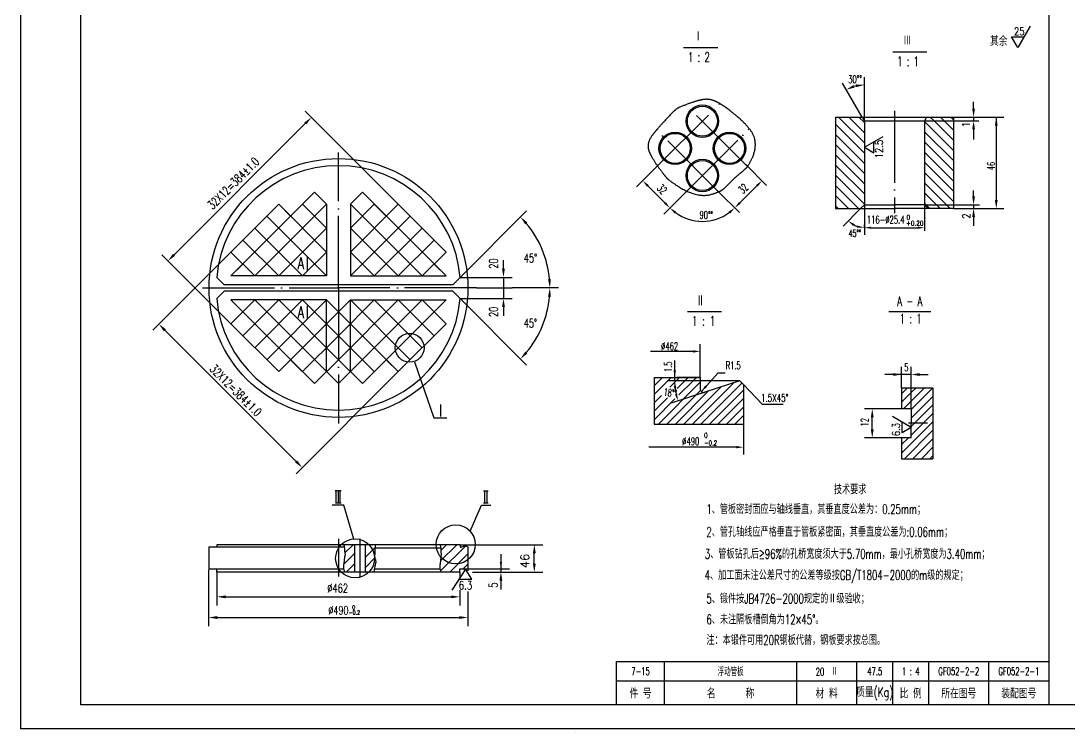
# Model space of a CAD drawing. Extents: x -1168 to 1459, y 189 to 1542.
# Drawn here: x 599.9 to 1036.3, y 946.7 to 1242.8 of the extents above; entities that cross this region are included whole.
import ezdxf
from ezdxf.enums import TextEntityAlignment as Align

# ---------------------------------------------------------------- set-up
doc = ezdxf.new("R2010")
doc.units = 0
doc.header["$MEASUREMENT"] = 0
doc.linetypes.add('DASHDOT-M', pattern=[36, 30, -3, 0, -3])
doc.linetypes.add('DIVIDE-M', pattern=[39, 30, -3, 0, -3, 0, -3])
doc.layers.get('0').update_dxf_attribs({"linetype": 'CONTINUOUS'})
for name, color, linetype in [('1', 3, 'CONTINUOUS'), ('CDR_DWG1', 4, 'CONTINUOUS'), ('CDR_DWG2', 2, 'CONTINUOUS'), ('CDR_DWG3', 1, 'DASHDOT-M'), ('CDR_DWG4', 3, 'DIVIDE-M')]:
    doc.layers.add(name, color=color, linetype=linetype)
doc.styles.add('HZ', font='romans', dxfattribs={"width": 0.7, "bigfont": 'hz'})

# ---------------------------------------------------------------- blocks, each defined once
blk = doc.blocks.new('*X91')
at = {"layer": '1', "color": 0, "linetype": 'Continuous'}
for p, q in [((-20403.85, -19359.62), (-20396.79, -19352.57)), ((-20403.85, -19356.09), (-20400.33, -19352.57)), ((-20402.05, -19371.97), (-20384.69, -19354.61)), ((-20397.37, -19356.69), (-20394.75, -19354.07)), ((-20394.75, -19354.07), (-20393.25, -19352.57)), ((-20394.28, -19357.13), (-20391.22, -19354.07)), ((-20393.5, -19359.88), (-20387.68, -19354.07)), ((-20391.22, -19354.07), (-20389.72, -19352.57)), ((-20387.68, -19354.07), (-20386.18, -19352.57)), ((-20398.52, -19371.97), (-20384.54, -19358)), ((-20394.98, -19371.97), (-20381.33, -19358.32)), ((-20391.45, -19371.97), (-20376.1, -19356.62)), ((-20387.91, -19371.97), (-20370.87, -19354.93)), ((-20384.37, -19371.97), (-20367.33, -19354.93)), ((-20380.84, -19371.97), (-20366.69, -19357.83)), ((-20403.85, -19363.16), (-20400.78, -19360.09)), ((-20403.85, -19366.69), (-20398.26, -19361.11)), ((-20403.85, -19370.23), (-20395.17, -19361.55)), ((-20377.3, -19371.97), (-20366.69, -19361.36)), ((-20373.77, -19371.97), (-20366.69, -19364.9)), ((-20370.23, -19371.97), (-20366.69, -19368.43)), ((-20366.7, -19371.97), (-20366.69, -19371.97))]:
    blk.add_line(p, q, dxfattribs=at)
blk = doc.blocks.new('*X14')
at = {"color": 0}
for p, q in [((137.45, 82.3), (144.23, 89.07)), ((137.54, 78.14), (147.77, 88.37)), ((137.59, 86.68), (139.99, 89.07)), ((141.33, 77.69), (148.91, 85.27)), ((146.89, 79.01), (148.91, 81.03))]:
    blk.add_line(p, q, dxfattribs=at)
blk = doc.blocks.new('*X13')
at = {"color": 0}
for p, q in [((128.09, 68.69), (132.23, 72.83)), ((128.09, 64.45), (132.17, 68.53))]:
    blk.add_line(p, q, dxfattribs=at)
blk = doc.blocks.new('*X12')
at = {"color": 0}
for p, q in [((138.69, 53.84), (142.12, 57.27)), ((138.22, 49.12), (142.69, 53.6)), ((139.22, 45.88), (142.69, 49.35))]:
    blk.add_line(p, q, dxfattribs=at)
blk = doc.blocks.new('*X89')
at = {"layer": '1', "color": 0, "linetype": 'Continuous'}
for p, q in [((-20300.78, -19359.35), (-20298.29, -19356.87)), ((-20300.78, -19362.89), (-20296.78, -19358.89)), ((-20296.78, -19362.43), (-20291.22, -19356.87)), ((-20296.78, -19358.89), (-20294.76, -19356.87)), ((-20296.78, -19365.96), (-20287.74, -19356.93)), ((-20300.04, -19365.68), (-20296.78, -19362.43)), ((-20296.78, -19369.5), (-20287.74, -19360.46)), ((-20296.78, -19373.03), (-20287.74, -19364)), ((-20296.78, -19376.57), (-20287.74, -19367.53)), ((-20300.78, -19384.1), (-20287.74, -19371.07)), ((-20299.64, -19386.49), (-20287.74, -19374.6)), ((-20300.78, -19380.57), (-20297.89, -19377.68)), ((-20296.1, -19386.49), (-20287.74, -19378.14)), ((-20292.57, -19386.49), (-20287.74, -19381.67)), ((-20289.03, -19386.49), (-20287.74, -19385.21))]:
    blk.add_line(p, q, dxfattribs=at)
blk = doc.blocks.new('*X88')
at = {"layer": '1', "color": 0, "linetype": 'Continuous'}
for p, q in [((-20327.04, -19244.23), (-20316.31, -19254.95)), ((-20322.8, -19244.23), (-20316.31, -19250.71)), ((-20318.55, -19244.23), (-20316.31, -19246.47)), ((-20288.86, -19244.23), (-20287.31, -19245.77)), ((-20284.61, -19244.23), (-20283.07, -19245.77)), ((-20280.37, -19244.23), (-20279.26, -19245.33)), ((-20328.36, -19247.14), (-20316.31, -19259.19)), ((-20291.31, -19246.01), (-20279.26, -19258.06)), ((-20287.31, -19245.77), (-20279.26, -19253.82)), ((-20283.07, -19245.77), (-20279.26, -19249.58)), ((-20328.36, -19251.39), (-20316.31, -19263.44)), ((-20291.31, -19250.25), (-20279.26, -19262.3)), ((-20328.36, -19255.63), (-20316.31, -19267.68)), ((-20291.31, -19254.5), (-20279.26, -19266.55)), ((-20291.31, -19258.74), (-20279.26, -19270.79)), ((-20328.36, -19259.87), (-20316.31, -19271.92)), ((-20291.31, -19262.98), (-20279.26, -19275.03)), ((-20328.36, -19264.12), (-20316.31, -19276.16)), ((-20291.31, -19267.22), (-20279.26, -19279.27)), ((-20328.36, -19268.36), (-20316.31, -19280.41)), ((-20291.31, -19271.47), (-20282.1, -19280.68)), ((-20328.36, -19272.6), (-20318.74, -19282.23)), ((-20291.31, -19275.71), (-20286.34, -19280.68)), ((-20328.36, -19276.84), (-20322.98, -19282.23)), ((-20291.31, -19279.95), (-20290.58, -19280.68)), ((-20328.36, -19281.09), (-20327.22, -19282.23)), ((-20290.58, -19280.68), (-20289.04, -19282.23)), ((-20286.34, -19280.68), (-20284.8, -19282.23)), ((-20282.1, -19280.68), (-20280.55, -19282.23))]:
    blk.add_line(p, q, dxfattribs=at)

msp = doc.modelspace()

# ---------------------------------------------------------------- linework, layer by layer
for p, q in [((599.9, 948.01), (599.9, 1542.01)), ((1027.9, 1532.01), (1027.9, 958.01)), ((951.09, 1205.59), (951.09, 1219.41)), ((950.2, 1202.72), (941.97, 1216.97)), ((996.56, 1206.22), (996.56, 1209.11)), ((757, 1166.48), (718.3, 1205.18)), ((939.1, 1202.72), (939.04, 1202.66)), ((976.09, 1201.17), (998.75, 1201.17)), ((988.14, 1202.72), (1004.95, 1202.72)), ((996.56, 1202.72), (996.56, 1201.17)), ((1004.95, 1202.72), (1009.2, 1202.72)), ((1006, 1202.72), (1006, 1168.22)), ((718.3, 1200.09), (663.65, 1145.44)), ((996.56, 1197.67), (996.56, 1193.39)), ((951.09, 1190.27), (958.86, 1194.75)), ((955.1, 1187.95), (955.1, 1192.58)), ((951.09, 1190.27), (955.1, 1187.95)), ((865.83, 1183.27), (856.23, 1173.67)), ((901.71, 1182.98), (910.4, 1174.29)), ((868.01, 1167.07), (860.94, 1174.14)), ((899.25, 1167.08), (906.33, 1174.16)), ((687.31, 1136.61), (722.15, 1171.45)), ((727.13, 1166.48), (722.15, 1171.45)), ((737.09, 1166.48), (742.07, 1171.45)), ((776.91, 1136.61), (742.07, 1171.45)), ((877.14, 1171.96), (867.54, 1162.35)), ((890.4, 1171.67), (899.09, 1162.98)), ((996.56, 1169.76), (996.56, 1172.26)), ((687.31, 1146.56), (707.22, 1166.48)), ((697.26, 1136.61), (727.13, 1166.48)), ((727.13, 1146.56), (707.22, 1166.48)), ((727.13, 1156.52), (717.18, 1166.48)), ((737.09, 1146.56), (757, 1166.48)), ((766.96, 1136.61), (737.09, 1166.48)), ((737.09, 1156.52), (747.04, 1166.48)), ((776.91, 1146.56), (757, 1166.48)), ((951.09, 1166.26), (963.59, 1166.26)), ((951.09, 1166.26), (951.09, 1157.29)), ((976.09, 1166.26), (963.59, 1166.26)), ((976.09, 1166.99), (976.09, 1155.47)), ((976.09, 1166.26), (998.96, 1166.26)), ((996.56, 1166.26), (996.56, 1164.72)), ((727.13, 1136.61), (702.24, 1161.5)), ((737.09, 1136.61), (761.98, 1161.5)), ((810.43, 1163.72), (782.74, 1136.03)), ((949.54, 1164.72), (942.22, 1157.4)), ((988.14, 1164.92), (987.94, 1164.72)), ((988.14, 1164.72), (1004.95, 1164.72)), ((996.56, 1161.22), (996.56, 1157.53)), ((1004.95, 1164.72), (1009.2, 1164.72)), ((717.18, 1136.61), (697.26, 1156.52)), ((707.22, 1136.61), (727.13, 1156.52)), ((757, 1136.61), (737.09, 1156.52)), ((747.04, 1136.61), (766.96, 1156.52)), ((951.09, 1156.72), (951.09, 1157.97)), ((951.09, 1157.29), (951.09, 1153.72)), ((953.89, 1156.72), (973.29, 1156.72)), ((707.22, 1136.61), (692.29, 1151.54)), ((757, 1136.61), (771.93, 1151.54)), ((687.31, 1146.56), (654.76, 1114.01)), ((687.31, 1116.7), (658.56, 1145.44)), ((697.26, 1136.61), (687.31, 1146.56)), ((717.18, 1136.61), (727.13, 1146.56)), ((747.04, 1136.61), (737.09, 1146.56)), ((766.96, 1136.61), (776.91, 1146.56)), ((800.81, 1139.63), (800.81, 1143.23)), ((782.74, 1136.03), (804.41, 1136.03)), ((800.81, 1136.03), (800.81, 1127.23)), ((789.65, 1131.63), (804.41, 1131.63)), ((823.73, 1131.63), (804.41, 1131.63)), ((687.31, 1126.65), (722.15, 1091.81)), ((697.26, 1126.65), (687.31, 1116.7)), ((707.22, 1126.65), (692.29, 1111.72)), ((717.18, 1126.65), (697.26, 1106.74)), ((697.26, 1126.65), (732.11, 1091.81)), ((727.13, 1126.65), (702.24, 1101.76)), ((707.22, 1126.65), (732.11, 1101.76)), ((717.18, 1126.65), (732.11, 1111.72)), ((727.13, 1126.65), (732.11, 1121.67)), ((747.04, 1126.65), (732.11, 1111.72)), ((757, 1126.65), (732.11, 1101.76)), ((766.96, 1126.65), (732.11, 1091.81)), ((737.09, 1126.65), (732.11, 1121.67)), ((737.09, 1126.65), (761.98, 1101.76)), ((776.91, 1126.65), (742.07, 1091.81)), ((747.04, 1126.65), (766.96, 1106.74)), ((757, 1126.65), (771.93, 1111.72)), ((766.96, 1126.65), (776.91, 1116.7)), ((810.43, 1099.54), (782.74, 1127.23)), ((782.74, 1127.23), (804.41, 1127.23)), ((732.11, 1121.67), (707.22, 1096.78)), ((732.11, 1121.67), (757, 1096.78)), ((800.81, 1123.63), (800.81, 1120.03)), ((659.85, 1114.01), (714.49, 1059.37)), ((687.31, 1116.7), (707.22, 1096.78)), ((776.91, 1116.7), (757, 1096.78)), ((732.11, 1111.72), (717.18, 1096.78)), ((732.11, 1111.72), (747.04, 1096.78)), ((879.71, 1105.2), (862, 1105.2)), ((882.71, 1094.38), (882.71, 1108.2)), ((732.11, 1101.76), (722.15, 1091.81)), ((732.11, 1101.76), (742.07, 1091.81)), ((763.79, 1100.91), (771.82, 1077.48)), ((872.13, 1092.88), (872.13, 1101.39)), ((757, 1096.78), (714.49, 1054.28)), ((890.07, 1096.16), (883.21, 1088.48)), ((893.07, 1096.16), (890.07, 1096.16)), ((970.62, 1095.58), (959.62, 1095.58)), ((966.62, 1090.08), (966.62, 1098.78)), ((970.62, 1081.33), (970.62, 1098.78)), ((974.12, 1095.58), (977.62, 1095.58)), ((873.03, 1092.88), (869.13, 1092.88)), ((882.71, 1094.38), (873.03, 1094.38)), ((900.71, 1091.38), (908.57, 1083.19)), ((884.67, 1088.17), (870.6, 1083.62)), ((908.57, 1083.19), (917.34, 1083.19)), ((966.56, 1081.26), (951.17, 1081.26)), ((970.62, 1073.51), (962.77, 1078.05)), ((771.82, 1077.48), (777.21, 1077.48)), ((900.71, 1074.97), (900.71, 1062.32)), ((954.37, 1072.76), (954.37, 1077.76)), ((966.83, 1071.32), (966.83, 1075.7)), ((966.56, 1069.26), (951.17, 1069.26)), ((970.62, 1073.51), (966.83, 1071.32)), ((897.71, 1065.32), (861.28, 1065.32)), ((730.76, 1047.26), (733.23, 1047.26)), ((731.22, 1042.21), (731.22, 1047.19)), ((732.01, 1047.19), (732.01, 1042.21)), ((732.8, 1042.21), (732.8, 1047.19)), ((792.5, 1047.2), (794.5, 1047.2)), ((793.12, 1042.23), (793.12, 1047.2)), ((793.92, 1047.2), (793.92, 1042.23)), ((734.29, 1041.2), (729.45, 1041.2)), ((730.81, 1042.14), (733.23, 1042.14)), ((738.47, 1027.07), (734.29, 1041.2)), ((786.89, 1030.38), (791.68, 1041.2)), ((791.68, 1041.2), (795.62, 1041.2)), ((792.56, 1042.16), (794.5, 1042.16)), ((782.74, 1024.7), (803.34, 1024.7)), ((785.48, 1024.13), (786.02, 1023.81)), ((803.34, 1024.7), (817.26, 1024.7)), ((813.66, 1016.88), (813.66, 1021.51)), ((799.74, 1020.72), (799.74, 1013.37)), ((678.04, 1014.41), (678.04, 990.78)), ((681.51, 1013.32), (681.51, 999.4)), ((785.06, 1014.46), (779.36, 1005.76)), ((782.64, 1013.32), (782.64, 1010.77)), ((787.69, 1010.29), (785.06, 1014.46)), ((786.02, 1014.64), (786.02, 1013.79)), ((786.03, 1014.64), (803.34, 1014.64)), ((787.86, 1013.32), (817.26, 1013.32)), ((782.32, 1010.29), (787.69, 1010.29)), ((799.74, 1009.72), (799.74, 1006.12)), ((782.64, 1005.78), (782.64, 999.4)), ((786.02, 1005.16), (786.02, 990.78)), ((685.11, 1003), (779.04, 1003)), ((681.64, 994.38), (782.42, 994.38)), ((847.9, 968.01), (1027.9, 968.01)), ((1440.9, 948.01), (599.9, 948.01)), ((830.82, 946.7), (830.82, 946.7))]:
    msp.add_line(p, q)
msp.add_lwpolyline([(1020.11, 1240.61), (1014.96, 1231.69), (1012.38, 1236.15), (1017.54, 1236.15)])
msp.add_lwpolyline([(800.68, 1131.63, 0.25, 0.25, 1), (800.93, 1131.63, 0.25, 0.25, 1)], format="xyseb", close=True)
for centre, radius in [((761.76, 1106.71), 6.01), ((780.96, 1024.82), 8.13), ((739.03, 1019.01), 8.11)]:
    msp.add_circle(centre, radius)
for centre, radius, start, end in [((951.09, 1201.17), 15.04, 103.3639, 106.6366), ((883.63, 1178.44), 19.08, 234.0169, 305.9831), ((778.34, 1131.63), 41.79, 4.9376, 40.0624), ((951.09, 1166.26), 9.54, 243.0955, 251.9045), ((778.34, 1131.63), 41.79, 319.9376, 355.0624), ((899.21, 1092.88), 27.08, 186.3517, 191.5834)]:
    msp.add_arc(centre, radius, start, end)
for points in [[(946.55, 1216.12), (947.01, 1215.05), (943.57, 1214.2)], [(947.68, 1215.22), (947.54, 1216.38), (951.09, 1216.21)], [(995.98, 1206.22), (997.15, 1206.22), (996.56, 1202.72)], [(718.72, 1199.67), (717.87, 1200.51), (720.84, 1202.64)], [(997.15, 1197.67), (995.98, 1197.67), (996.56, 1201.17)], [(1005.42, 1199.22), (1006.58, 1199.22), (1006, 1202.72)], [(861.3, 1174.49), (860.59, 1173.79), (858.82, 1176.26)], [(905.97, 1174.51), (906.68, 1173.8), (908.45, 1176.28)], [(995.98, 1169.76), (997.15, 1169.76), (996.56, 1166.26)], [(868.37, 1167.42), (867.66, 1166.72), (870.13, 1164.95)], [(898.9, 1167.44), (899.61, 1166.73), (897.13, 1164.96)], [(1005.42, 1168.22), (1006.58, 1168.22), (1006, 1164.72)], [(809.88, 1158.12), (810.76, 1158.93), (807.89, 1161.18)], [(872.09, 1162.62), (872.74, 1163.38), (870.13, 1164.95)], [(894.51, 1163.38), (895.16, 1162.62), (897.12, 1164.95)], [(997.15, 1161.22), (995.98, 1161.22), (996.56, 1164.72)], [(947.07, 1158.16), (946.48, 1157.35), (944.34, 1159.52)], [(948.05, 1156.7), (948.2, 1157.69), (951.09, 1156.72)], [(953.89, 1157.19), (953.89, 1156.26), (951.09, 1156.72)], [(973.29, 1157.19), (973.29, 1156.26), (976.09, 1156.72)], [(664.07, 1145.02), (663.23, 1145.87), (661.1, 1142.9)], [(801.41, 1139.63), (800.21, 1139.63), (800.81, 1136.03)], [(819.37, 1135.2), (820.57, 1135.25), (820.13, 1131.63)], [(819.37, 1128.06), (820.57, 1128.01), (820.13, 1131.63)], [(801.41, 1123.63), (800.21, 1123.63), (800.81, 1127.23)], [(659.42, 1113.59), (660.27, 1114.44), (657.3, 1116.56)], [(809.88, 1105.14), (810.76, 1104.33), (807.89, 1102.08)], [(879.71, 1105.7), (879.71, 1104.7), (882.71, 1105.2)], [(871.63, 1097.38), (872.63, 1097.38), (872.13, 1094.38)], [(963.12, 1094.99), (963.12, 1096.16), (966.62, 1095.58)], [(974.12, 1094.99), (974.12, 1096.16), (970.62, 1095.58)], [(871.8, 1089.86), (872.8, 1089.91), (872.13, 1092.88)], [(884.84, 1091.05), (885.58, 1090.39), (883.21, 1088.48)], [(873.17, 1087.57), (872.2, 1087.32), (873.45, 1084.54)], [(953.79, 1077.76), (954.96, 1077.76), (954.37, 1081.26)], [(953.79, 1072.76), (954.96, 1072.76), (954.37, 1069.26)], [(897.71, 1065.82), (897.71, 1064.82), (900.71, 1065.32)], [(714.07, 1058.94), (714.92, 1059.79), (717.04, 1056.82)], [(814.26, 1021.09), (813.06, 1021.09), (813.66, 1024.69)], [(800.23, 1017.52), (799.27, 1017.52), (799.75, 1014.64)], [(814.26, 1016.88), (813.06, 1016.88), (813.66, 1013.28)], [(800.34, 1009.72), (799.14, 1009.72), (799.74, 1013.32)], [(685.11, 1002.4), (685.11, 1003.6), (681.51, 1003)], [(779.04, 1002.4), (779.04, 1003.6), (782.64, 1003)], [(681.64, 993.78), (681.64, 994.98), (678.04, 994.38)], [(782.42, 993.78), (782.42, 994.98), (786.02, 994.38)]]:
    msp.add_solid(points)
at = {"layer": 'CDR_DWG1'}
for p, q in [((624.9, 958.01), (624.9, 1532.01)), ((951.09, 1201.17), (951.09, 1205.59)), ((939.04, 1202.72), (939.04, 1181.62)), ((939.04, 1202.72), (950.2, 1202.72)), ((950.2, 1202.72), (976.98, 1202.72)), ((950.2, 1202.72), (951.09, 1201.17)), ((951.09, 1201.17), (951.09, 1181.62)), ((951.09, 1201.17), (976.09, 1201.17)), ((976.98, 1202.72), (976.09, 1201.17)), ((976.09, 1201.17), (976.09, 1181.62)), ((976.98, 1202.72), (988.14, 1202.72)), ((988.14, 1202.72), (988.14, 1181.62)), ((939.04, 1181.62), (939.04, 1164.72)), ((951.09, 1181.62), (951.09, 1173.03)), ((976.09, 1181.62), (976.09, 1173.03)), ((988.14, 1181.62), (988.14, 1164.72)), ((951.09, 1173.16), (951.09, 1166.26)), ((976.09, 1173.16), (976.09, 1166.26)), ((949.54, 1164.72), (951.09, 1166.26)), ((977.63, 1164.73), (976.09, 1166.28)), ((939.04, 1164.72), (949.54, 1164.72)), ((949.54, 1164.72), (963.59, 1164.72)), ((977.63, 1164.72), (963.59, 1164.72)), ((988.14, 1164.72), (977.63, 1164.72)), ((863.56, 1094.38), (882.71, 1094.38)), ((899.21, 1092.88), (873.03, 1092.88)), ((882.71, 1094.38), (882.71, 1089.6)), ((899.21, 1092.88), (884.67, 1088.17)), ((899.21, 1092.88), (900.71, 1091.38)), ((900.71, 1091.38), (900.71, 1074.97)), ((966.62, 1090.08), (966.62, 1081.26)), ((966.62, 1090.08), (979.66, 1090.08)), ((979.66, 1090.08), (979.66, 1060.45)), ((970.62, 1081.26), (966.62, 1081.26)), ((970.62, 1081.26), (970.62, 1075.26)), ((970.62, 1069.26), (970.62, 1075.26)), ((970.62, 1069.26), (966.62, 1069.26)), ((966.62, 1069.26), (966.62, 1060.45)), ((966.62, 1060.45), (979.66, 1060.45)), ((678.16, 1023.81), (734.6, 1023.81)), ((678.16, 1023.81), (678.16, 1014.64)), ((734.39, 1024.7), (681.5, 1024.7)), ((681.51, 1024.7), (681.51, 1023.81)), ((738.77, 1024.7), (734.39, 1024.7)), ((738.76, 1024.7), (738.76, 1013.32)), ((743.21, 1024.7), (738.77, 1024.7)), ((743.21, 1024.7), (743.21, 1013.32)), ((774.45, 1024.7), (743.21, 1024.7)), ((747.34, 1023.38), (774.78, 1023.38)), ((782.74, 1024.7), (774.45, 1024.7)), ((785.48, 1024.13), (782.74, 1024.7)), ((782.74, 1024.7), (782.74, 1024.1)), ((785.48, 1024.13), (783.23, 1023.65)), ((786.02, 1023.81), (786.02, 1014.64)), ((734.23, 1014.58), (678.21, 1014.58)), ((734.65, 1013.32), (681.5, 1013.32)), ((681.51, 1013.32), (681.51, 1014.58)), ((738.77, 1013.32), (734.65, 1013.32)), ((743.21, 1013.32), (738.77, 1013.32)), ((759.86, 1013.32), (743.21, 1013.32)), ((747.09, 1014.64), (774.23, 1014.64)), ((774.78, 1013.32), (759.86, 1013.32)), ((782.64, 1013.32), (774.72, 1013.32)), ((782.64, 1013.32), (782.64, 1014.64)), ((782.64, 1014.64), (786.03, 1014.64)), ((847.9, 976.01), (1027.9, 976.01)), ((847.9, 958.01), (847.9, 976.01)), ((867.9, 958.01), (867.9, 976.01)), ((922.9, 958.01), (922.9, 976.01)), ((947.9, 958.01), (947.9, 976.01)), ((962.9, 958.01), (962.9, 976.01)), ((977.9, 958.01), (977.9, 976.01)), ((1002.9, 958.01), (1002.9, 976.01)), ((1430.9, 958.01), (624.9, 958.01))]:
    msp.add_line(p, q, dxfattribs=at)
for points in [[(727.13, 1136.61), (687.31, 1136.61), (692.29, 1141.59), (687.31, 1146.56), (707.22, 1166.48), (712.2, 1161.5), (722.15, 1171.45), (727.13, 1166.48), (727.13, 1136.61)], [(737.09, 1136.61), (776.91, 1136.61), (771.93, 1141.59), (776.91, 1146.56), (757, 1166.48), (752.02, 1161.5), (742.07, 1171.45), (737.09, 1166.48), (737.09, 1136.61)], [(782.81, 1136.04), (779.73, 1132.95), (684.49, 1132.95), (681.41, 1136.04)], [(782.81, 1127.22), (779.73, 1130.31), (684.49, 1130.31), (681.41, 1127.22)], [(727.13, 1126.65), (687.31, 1126.65), (692.29, 1121.67), (687.31, 1116.7), (707.22, 1096.78), (712.2, 1101.76), (722.15, 1091.81), (727.13, 1096.78), (727.13, 1126.65)], [(737.09, 1126.65), (776.91, 1126.65), (771.93, 1121.67), (776.91, 1116.7), (757, 1096.78), (752.02, 1101.76), (742.07, 1091.81), (737.09, 1096.78), (737.09, 1126.65)], [(863.56, 1094.38), (863.56, 1074.97), (900.71, 1074.97)]]:
    msp.add_lwpolyline(points, dxfattribs=at)
for centre, radius in [((883.63, 1201.07), 6.75), ((883.63, 1201.07), 6.25), ((872.31, 1189.76), 6.75), ((872.31, 1189.76), 6.25), ((894.94, 1189.76), 6.75), ((894.94, 1189.76), 6.25), ((732.11, 1131.63), 53.9), ((883.63, 1178.44), 6.75), ((883.63, 1178.44), 6.25)]:
    msp.add_circle(centre, radius, dxfattribs=at)
for centre, radius, start, end in [((732.11, 1131.63), 50.89, 4.9669, 175.0331), ((732.11, 1131.63), 50.89, 184.9669, 355.0331), ((884.21, 1089.6), 1.5, 180, 287.9352), ((783.18, 1024.09), 0.441, 177.9273, 282.0667)]:
    msp.add_arc(centre, radius, start, end, dxfattribs=at)
at = {"layer": 'CDR_DWG2'}
for p, q in [((875.78, 1231.74), (890.03, 1231.74)), ((962.91, 1229.99), (977.15, 1229.99)), ((719.14, 1144.62), (719.14, 1138.84)), ((719.14, 1124.22), (719.14, 1118.44)), ((877.41, 1121.87), (891.65, 1121.87)), ((961.28, 1121.87), (978.75, 1121.87))]:
    msp.add_line(p, q, dxfattribs=at)
at = {"layer": 'CDR_DWG3', "linetype": 'DASHDOT-M'}
for p, q in [((864.98, 1182.43), (890.93, 1208.38)), ((902.46, 1182.24), (876.77, 1207.93)), ((963.59, 1205.42), (963.59, 1162.82)), ((890.4, 1171.67), (864.61, 1197.46)), ((877.14, 1171.96), (903.14, 1197.95)), ((732.11, 1131.63), (732.11, 1188.09)), ((675.44, 1131.63), (732.11, 1131.63)), ((732.11, 1131.63), (732.11, 1075.12)), ((789.65, 1131.63), (732.11, 1131.63)), ((977.41, 1075.26), (969.52, 1075.26)), ((732.06, 1027.1), (732.06, 1011.44)), ((740.98, 1027.1), (740.98, 1011.44))]:
    msp.add_line(p, q, dxfattribs=at)
at = {"layer": 'CDR_DWG4', "linetype": 'DIVIDE-M'}
for p, q in [((734.33, 1024.69), (734.65, 1023.18)), ((734.65, 1023.18), (734.65, 1022.05)), ((734.65, 1022.05), (734.86, 1020.55)), ((747.3, 1022.93), (747.19, 1021.76)), ((747.19, 1021.76), (747.19, 1020.98)), ((747.4, 1024.11), (747.3, 1022.93)), ((747.56, 1024.71), (747.4, 1024.11)), ((774.39, 1024.69), (774.7, 1023.18)), ((774.7, 1023.18), (774.7, 1022.05)), ((774.7, 1022.05), (774.92, 1020.55)), ((734.33, 1016.92), (734.23, 1016.17)), ((734.55, 1018.17), (734.33, 1016.92)), ((734.65, 1019.68), (734.55, 1018.17)), ((734.86, 1020.55), (734.65, 1019.68)), ((747.19, 1020.98), (747.07, 1019.93)), ((747.07, 1019.93), (747.3, 1019.16)), ((747.3, 1019.16), (747.52, 1018.45)), ((747.58, 1017.01), (747.4, 1016.22)), ((747.52, 1018.45), (747.68, 1017.47)), ((747.68, 1017.47), (747.58, 1017.01)), ((774.39, 1016.92), (774.29, 1016.17)), ((774.6, 1018.17), (774.39, 1016.92)), ((774.7, 1019.68), (774.6, 1018.17)), ((774.92, 1020.55), (774.7, 1019.68)), ((734.23, 1016.17), (734.23, 1014.67)), ((734.23, 1014.67), (734.55, 1014.03)), ((734.55, 1014.03), (734.65, 1013.4)), ((747.03, 1014.21), (746.86, 1013.37)), ((747.13, 1014.92), (747.03, 1014.21)), ((747.25, 1015.71), (747.13, 1014.92)), ((747.4, 1016.22), (747.25, 1015.71)), ((774.29, 1016.17), (774.29, 1014.67)), ((774.29, 1014.67), (774.6, 1014.03)), ((774.6, 1014.03), (774.7, 1013.4))]:
    msp.add_line(p, q, dxfattribs=at)
msp.add_lwpolyline([(864.98, 1182.43, -0.023977), (862.49, 1186.33, -0.041569), (861.35, 1188.76, -0.136871), (861.11, 1191.6, -0.111271), (862.51, 1194.8, -0.01502), (864.25, 1197.03, -0.010523), (866.88, 1200.07, -0.009998), (871.37, 1204.84, -0.037701), (872.67, 1205.99, -0.059647), (874.25, 1206.9, -0.020375), (879.24, 1208.81, -0.017092), (882.3, 1209.73, -0.029449), (884.12, 1210.1, -0.087448), (887.05, 1210, -0.076351), (890.17, 1208.81, -0.014588), (892.45, 1207.44, -0.01865), (894.16, 1206.24, -0.009886), (895.89, 1204.88, -0.005092), (899.18, 1202.13, -0.029478), (901.22, 1200.17, -0.020788), (903.81, 1197.11, -0.149114), (905.66, 1192.29, -0.123357), (904.58, 1186.18, -0.031047), (902.74, 1182.66, -0.070606), (901.62, 1181.3, -0.019019), (899.46, 1179.45, 0.018662), (897.25, 1177.57, 0.020772), (895.1, 1175.42, -0.020092), (892.87, 1173.2, -0.075492), (891.07, 1171.98, -0.042645), (887.47, 1170.63, -0.12342), (881.7, 1170.46, -0.085917), (874.09, 1173.58, -0.018798), (869.94, 1176.41, -0.055143), (868.68, 1177.57, -0.015916), (867.33, 1179.23, -0.008606)], format="xyb", close=True, dxfattribs=at)

# ---------------------------------------------------------------- block references
for name, p in [('*X88', (21267.4, 20446.94)), ('*X91', (21267.4, 20446.94)), ('*X89', (21267.4, 20446.94)), ('*X12', (596.07, 967.44)), ('*X13', (615.12, 950.68)), ('*X14', (637.11, 935.63))]:
    msp.add_blockref(name, p)

# ---------------------------------------------------------------- texts
at = {"style": 'HZ'}
for s, height, width, p in [('25', 3.2, 0.8, (1013.4, 1236.85)), ('其余', 4, 0.7, (1003.39, 1232.4)), ('30%%d%%d', 3.2, 0.65, (944.34, 1216.9)), ('116-%%C25.4', 3.2, 0.65, (952.12, 1158.45)), ('0', 1.96, 0.8, (968.63, 1160.01)), ('+0.20', 1.96, 0.8, (968.53, 1157.61)), ('45%%d%%d', 3, 0.65, (944.48, 1152.86)), ('45%%D', 3.6, 0.7, (809.24, 1142.26)), ('45%%D', 3.6, 0.7, (809.24, 1115.14)), ('%%c', 3.2, 0.6, (866.4, 1105.77)), ('462', 3.2, 0.6, (868.32, 1105.77)), ('R1.5', 3.2, 0.6, (893.4, 1097.76)), ('5', 3.2, 0.6, (967.69, 1096.93)), ('1.5X45%%D', 3.2, 0.68, (908.05, 1084.24)), ('I', 5, 0.7, (774, 1078.09)), ('%%c', 3.2, 0.6, (875.19, 1066.18)), ('490', 3.2, 0.6, (877.11, 1066.18)), ('0', 2, 0.68, (884.37, 1069.23)), ('-0.2', 2, 0.68, (884.37, 1066.07)), ('技术要求', 4, 0.65, (938.42, 1045.73)), ('1、管板密封面应与轴线垂直，其垂直度公差为：0.25mm；', 4, 0.65, (885.31, 1037.52)), ('2、管孔轴线应严格垂直于管板紧密面，其垂直度公差为:0.06mm；', 4, 0.65, (885.31, 1028.04)), ('3、管板钻孔后≥96%的孔桥宽度须大于5.70mm，最小孔桥宽度为3.40mm；', 4, 0.65, (884.66, 1018.88)), ('4、加工面未注公差尺寸的公差等级按GB/T1804-2000的m级的规定；', 4, 0.65, (884.59, 1010.04)), ('%%C462', 3.6, 0.7, (727.46, 1004.8)), ('5、锻件按JB4726-2000规定的Ⅱ级验收；', 4, 0.65, (885.33, 1000.27)), ('6、未注隔板槽倒角为12×45%%d。', 4, 0.65, (885.33, 991.58)), ('注：本锻件可用20R钢板代替，钢板要求按总图。', 4, 0.65, (885.33, 983))]:
    msp.add_text(s, height=height, dxfattribs=dict(at, width=width)).set_placement(p)
for s, height, rotation, width, p in [('1', 3.2, 90, 0.8, (995.01, 1198.6)), ('12.5', 3.2, 90, 0.8, (958.76, 1185.63)), ('32X12=384%%P1.0', 3.6, 45, 0.7, (679.75, 1164.09)), ('46', 3.2, 90, 0.6, (1005.41, 1180.67)), ('32', 3.2, 315, 0.6, (864.48, 1172.87)), ('32', 3.2, 45, 0.6, (900.53, 1170.62)), ('90%%d%%d', 3.2, 358.5569, 0.6, (882.44, 1160.45)), ('2', 3.2, 90, 0.8, (995.15, 1160.45)), ('20', 3.6, 90, 0.7, (798.5, 1139.62)), ('20', 3.6, 90, 0.7, (798.5, 1119.5)), ('1.5', 3.2, 90, 0.6, (870.92, 1096.63)), ('32X12=384%%P1.0', 3.6, 315, 0.7, (678.2, 1097.56)), ('18%%d%%d', 3, 351.8008, 0.65, (867.38, 1086.85)), ('12', 3.2, 90, 0.6, (952.77, 1073.98)), ('6.3', 3.2, 90, 0.8, (965.83, 1069.9)), ('5', 3.6, 90, 0.7, (798.31, 1006.79))]:
    msp.add_text(s, height=height, rotation=rotation, dxfattribs=dict(at, width=width)).set_placement(p)
msp.add_text('46 ', height=3.5, rotation=90, dxfattribs=at).set_placement((811.46, 1019.11), align=Align.CENTER)
for s, height, width, p in [('6.3', 3.5, 0.75, (785, 1006.07)), ('0', 1.7, 0.7, (738.43, 997.75)), ('%%C490', 3.5, 0.7, (732.09, 995.64)), ('-0.2', 1.7, 0.7, (738.74, 995.62))]:
    msp.add_text(s, height=height, dxfattribs=dict(at, width=width)).set_placement(p, align=Align.CENTER)
for s, height, width, p in [('7-15', 3.2, 0.65, (857.9, 972.01)), ('浮动管板', 3.2, 0.65, (895.4, 972.1)), ('20  Ⅱ', 3.2, 0.65, (935.4, 972.01)), ('47.5', 3.2, 0.65, (955.4, 972.01)), ('1 : 4', 3.2, 0.65, (970.4, 972.01)), ('GF052-2-2', 3.2, 0.65, (990.4, 972.01)), ('GF052-2-1', 3.2, 0.65, (1015.4, 972.01)), ('件 号', 4, 0.7, (857.9, 963.01)), ('名      称', 4, 0.7, (895.4, 963.01)), ('材 料', 4, 0.7, (935.4, 963.01)), ('质量(Kg)', 4, 0.7, (955.4, 963.01)), ('比 例', 4, 0.7, (970.4, 963.01)), ('所在图号', 4, 0.7, (990.4, 963.01)), ('装配图号', 4, 0.7, (1015.4, 963.01))]:
    msp.add_text(s, height=height, dxfattribs=dict(at, width=width)).set_placement(p, align=Align.MIDDLE)
at = {"layer": 'CDR_DWG2', "style": 'HZ'}
for s, height, width, p in [('Ⅰ', 4, 0.65, (880.18, 1234.38)), ('Ⅲ', 4, 0.65, (967.31, 1232.64)), ('1 : 2', 4, 0.65, (877.6, 1225.75)), ('1 : 1', 4, 0.65, (964.73, 1224)), ('A', 5, 0.7, (715.04, 1139.51)), ('II', 4, 0.7, (881.8, 1124.52)), ('A - A', 4, 0.65, (964.78, 1124.09)), ('A', 5, 0.7, (715.04, 1119.11)), ('1 : 1', 4, 0.7, (879.23, 1115.89)), ('1 : 1', 4, 0.65, (965.81, 1116.86))]:
    msp.add_text(s, height=height, dxfattribs=dict(at, width=width)).set_placement(p)

doc.saveas('drawing.dxf')
